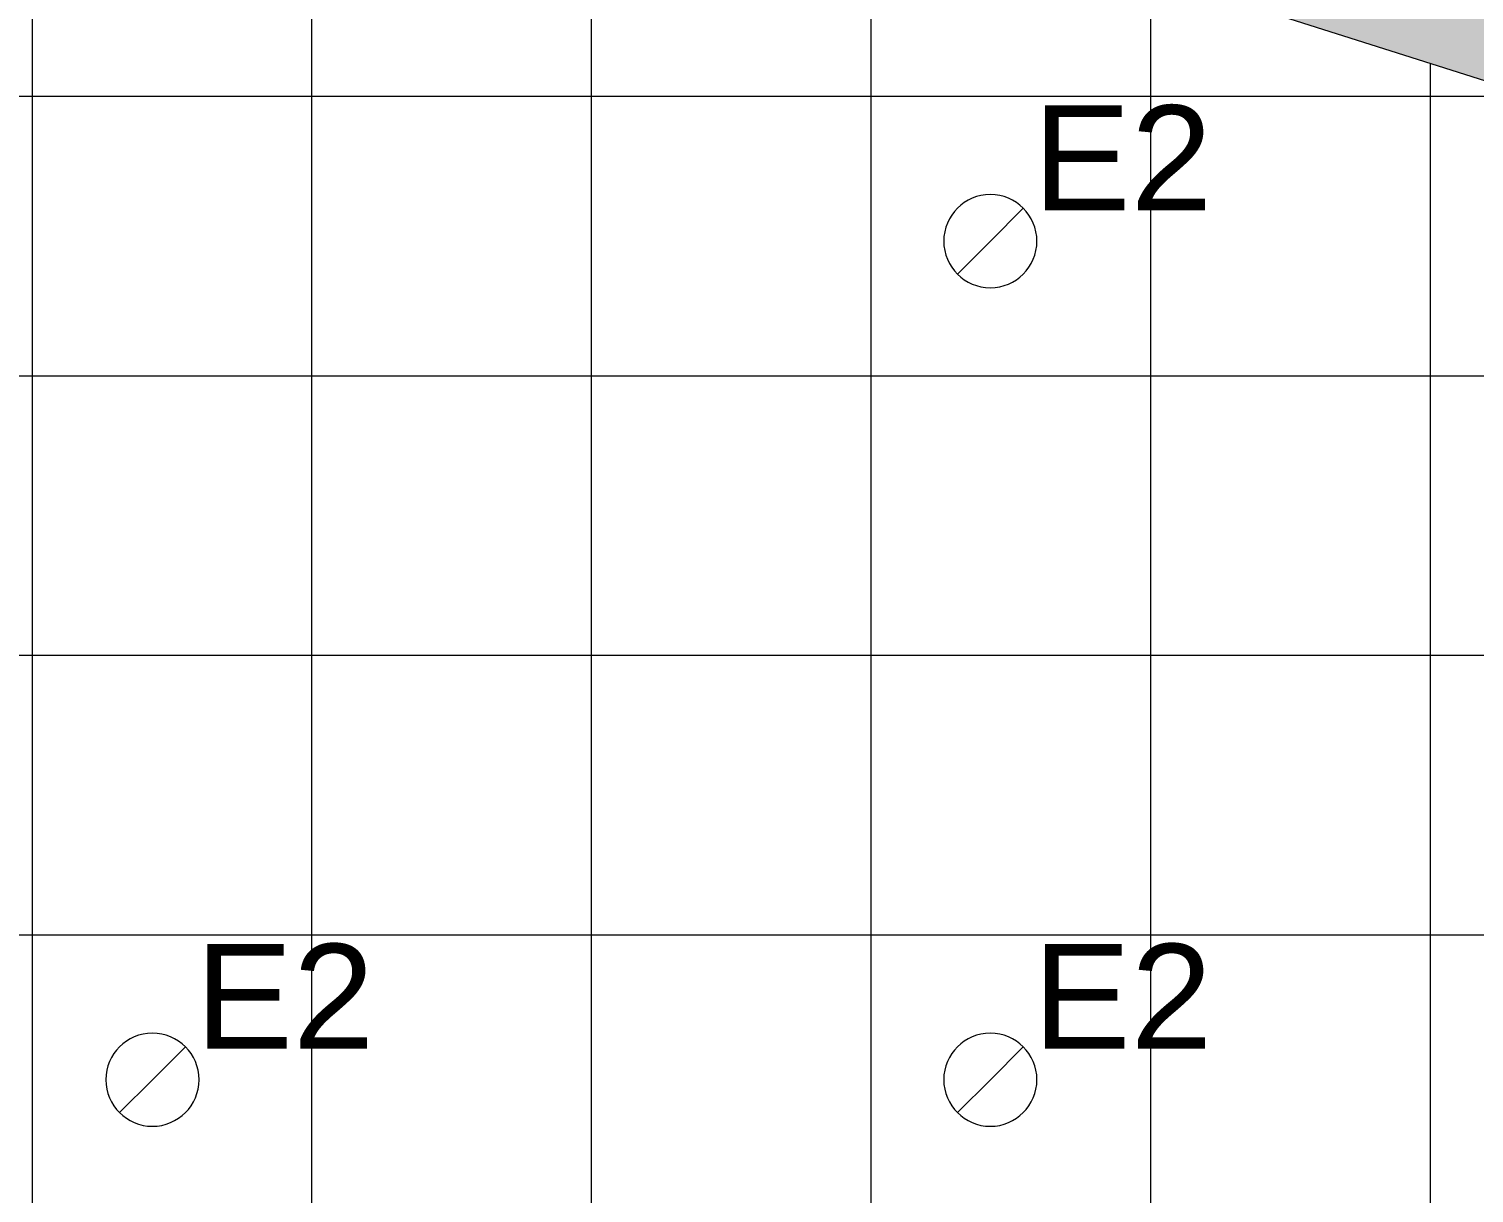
# Model space of a CAD drawing. Header units: inches. Extents: x 385 to 2249, y -1784 to -36.
# Drawn here: x 1075.5 to 1199.5, y -886.7 to -786.8 of the extents above; entities that cross this region are included whole.
import ezdxf

# ---------------------------------------------------------------- set-up
doc = ezdxf.new("R2010")
doc.units = ezdxf.units.IN
doc.header["$MEASUREMENT"] = 0
for name, color, linetype, lineweight in [('A-CLNG', 13, 'Continuous', 13), ('A-CLNG-PATT', 13, 'Continuous', 13), ('E-LITE-EQPM', 33, 'Continuous', 13), ('E-LITE-EQPM-IDEN', 33, 'Continuous', 9)]:
    doc.layers.add(name, color=color, linetype=linetype, lineweight=lineweight)
doc.styles.add('Arial', font='arial.ttf', dxfattribs={"height": 9})

# ---------------------------------------------------------------- blocks, each defined once
blk = doc.blocks.new('L-Recessed Circular - Downlight - 8_-5750343-Level 5 REFLECTED CEILING')
at = {"layer": 'E-LITE-EQPM', "lineweight": 9}
for q in [(2.83, 2.83), (-2.83, -2.83)]:
    blk.add_line((0, 0), q, dxfattribs=at)
for start, end in [(360, 180), (180, 360)]:
    blk.add_arc((0, 0), 4, start, end, dxfattribs=at)

msp = doc.modelspace()

# ---------------------------------------------------------------- hatches: boundary and pattern name
at = {"layer": 'A-CLNG-PATT'}
h = msp.add_hatch(dxfattribs=at)
h.set_pattern_fill('FP2_5', color=256, style=0, pattern_type=2)
h.set_pattern_definition([(0, (0, 0), (15.36, 3.84), [1.267, -10.253, 1.267, -10.253, -61.44]), (0, (0, 0), (15.36, 3.84), [-23.04, 1.267, -21.773, 1.267, -10.253, -26.88]), (0, (0, 0), (15.36, 3.84), [-57.6, 1.267, -6.413, 1.267, -17.933]), (120, (5.76, 1.92), (-11.0055376, 11.38215), [1.267, -10.253, 1.267, -10.253, -61.44]), (120, (5.76, 1.92), (-11.0055376, 11.38215), [-23.04, 1.267, -21.773, 1.267, -10.253, -26.88]), (120, (5.76, 1.92), (-11.0055376, 11.38215), [-57.6, 1.267, -6.413, 1.267, -17.933]), (240, (7.68, 9.6), (-4.3544624, -15.22215), [1.267, -10.253, 1.267, -10.253, -61.44]), (240, (7.68, 9.6), (-4.3544624, -15.22215), [-23.04, 1.267, -21.773, 1.267, -10.253, -26.88]), (240, (7.68, 9.6), (-4.3544624, -15.22215), [-57.6, 1.267, -6.413, 1.267, -17.933])])
h.paths.add_polyline_path([(986.14, -886.51), (988.95, -886.51), (988.95, -724.13), (972.3, -718.85), (972.3, -838.75), (971.3, -838.75), (971.3, -718.53), (966.47, -717), (966.47, -886.51)], flags=0)
h.paths.add_polyline_path([(1377.32, -847.35), (1384.92, -823.43), (1229.09, -773.99), (1229.4, -773.03), (1385.22, -822.47), (1386.37, -818.85), (1001.71, -696.8), (1000.56, -700.43), (1155.04, -749.44), (1156.18, -745.87), (1184.78, -754.95), (1175.75, -783.4), (1346.93, -837.71)], flags=0)
h.paths.add_polyline_path([(1147.15, -774.32), (1154.74, -750.4), (1000.25, -701.38), (992.66, -725.31), (1147.11, -774.31)], flags=0)
h = msp.add_hatch(dxfattribs=at)
h.set_pattern_fill('FP2_8', color=256, style=0, pattern_type=2)
h.set_pattern_definition([(0, (1171.772, -864.586), (0, -24), []), (270, (1171.772, -864.586), (-24, -1e-15), [])])
h.paths.add_polyline_path([(1130.02, -920.51), (1160.26, -920.51), (1160.26, -911.76), (1160.69, -911.76), (1160.69, -911.65), (1218.75, -911.65), (1218.75, -911.33), (1409.69, -911.33), (1409.69, -857.62), (1175.75, -783.4), (1175.71, -783.52), (1147.11, -774.45), (1147.11, -774.31), (988.95, -724.13), (988.99, -911.75), (1121.94, -911.76), (1121.94, -920.51)], flags=0)
h.paths.add_polyline_path([(1373.73, -881.01), (1372.7, -880.87), (1371.73, -880.47), (1370.9, -879.84), (1370.27, -879.01), (1369.87, -878.05), (1369.73, -877.01), (1369.87, -875.97), (1370.27, -875.01), (1370.9, -874.18), (1371.73, -873.55), (1372.77, -873.14), (1373.73, -873.01), (1374.77, -873.15), (1375.73, -873.55), (1376.56, -874.18), (1377.2, -875.01), (1377.6, -875.97), (1377.73, -877.01), (1377.6, -878.05), (1377.2, -879.01), (1376.56, -879.84), (1375.73, -880.47), (1374.77, -880.87)], flags=0)
h.paths.add_polyline_path([(1013.6, -881.01), (1012.56, -880.87), (1011.6, -880.47), (1010.77, -879.84), (1010.14, -879.01), (1009.74, -878.05), (1009.6, -877.01), (1009.74, -875.97), (1010.14, -875.01), (1010.77, -874.18), (1011.6, -873.55), (1012.56, -873.15), (1013.6, -873.01), (1014.63, -873.15), (1015.6, -873.55), (1016.43, -874.18), (1017.06, -875.01), (1017.46, -875.97), (1017.6, -877.01), (1017.46, -878.05), (1017.06, -879.01), (1016.43, -879.84), (1015.6, -880.47), (1014.63, -880.87), (1014.43, -880.9)], flags=0)
h.paths.add_polyline_path([(1158.01, -881.01), (1156.98, -880.87), (1156.01, -880.47), (1155.19, -879.84), (1154.55, -879.01), (1154.15, -878.05), (1154.01, -877.01), (1154.15, -875.97), (1154.55, -875.01), (1155.19, -874.18), (1156.01, -873.55), (1156.98, -873.15), (1158.01, -873.01), (1159.05, -873.15), (1160.01, -873.55), (1160.84, -874.18), (1161.48, -875.01), (1161.88, -875.97), (1162.01, -877.01), (1161.88, -878.05), (1161.48, -879.01), (1160.84, -879.84), (1160.01, -880.47), (1159.05, -880.87)], flags=0)
h.paths.add_polyline_path([(1229.26, -881.01), (1228.23, -880.87), (1227.26, -880.47), (1226.44, -879.84), (1225.8, -879.01), (1225.4, -878.05), (1225.26, -877.01), (1225.4, -875.97), (1225.8, -875.01), (1226.44, -874.18), (1227.26, -873.55), (1228.23, -873.15), (1229.26, -873.01), (1230.3, -873.15), (1231.26, -873.55), (1232.09, -874.18), (1232.73, -875.01), (1233.13, -875.97), (1233.26, -877.01), (1233.13, -878.05), (1232.73, -879.01), (1232.09, -879.84), (1231.26, -880.47), (1230.3, -880.87)], flags=0)
h.paths.add_polyline_path([(1086.09, -881.01), (1085.06, -880.87), (1084.09, -880.47), (1083.26, -879.84), (1082.63, -879.01), (1082.23, -878.05), (1082.09, -877.01), (1082.23, -875.97), (1082.63, -875.01), (1083.26, -874.18), (1084.09, -873.55), (1085.06, -873.15), (1086.09, -873.01), (1087.13, -873.15), (1088.09, -873.55), (1088.92, -874.18), (1089.56, -875.01), (1089.96, -875.97), (1090.09, -877.01), (1089.96, -878.05), (1089.56, -879.01), (1088.92, -879.84), (1088.09, -880.47), (1087.13, -880.87)], flags=0)
h.paths.add_polyline_path([(1301.61, -881.01), (1300.57, -880.87), (1299.61, -880.47), (1298.78, -879.84), (1298.14, -879.01), (1297.74, -878.05), (1297.61, -877.01), (1297.74, -875.97), (1298.14, -875.01), (1298.78, -874.18), (1299.61, -873.55), (1300.57, -873.15), (1301.61, -873.01), (1302.64, -873.15), (1303.61, -873.55), (1304.44, -874.18), (1305.07, -875.01), (1305.47, -875.97), (1305.61, -877.01), (1305.47, -878.05), (1305.07, -879.01), (1304.44, -879.84), (1303.61, -880.47), (1302.64, -880.87)], flags=0)
h.paths.add_polyline_path([(1301.61, -857.01), (1300.57, -856.87), (1299.61, -856.47), (1298.78, -855.84), (1298.14, -855.01), (1297.74, -854.05), (1297.61, -853.01), (1297.74, -851.97), (1298.14, -851.01), (1298.78, -850.18), (1299.61, -849.55), (1300.57, -849.15), (1301.61, -849.01), (1302.64, -849.15), (1303.61, -849.55), (1304.44, -850.18), (1305.07, -851.01), (1305.47, -851.97), (1305.61, -853.01), (1305.47, -854.05), (1305.07, -855.01), (1304.42, -855.85), (1303.61, -856.47), (1302.64, -856.87), (1301.83, -856.98)], flags=0)
h.paths.add_polyline_path([(1229.26, -833.01), (1228.23, -832.87), (1227.26, -832.47), (1226.44, -831.84), (1225.8, -831.01), (1225.4, -830.05), (1225.26, -829.01), (1225.4, -827.97), (1225.8, -827.01), (1226.44, -826.18), (1227.26, -825.55), (1228.23, -825.15), (1229.26, -825.01), (1230.3, -825.15), (1231.26, -825.55), (1232.09, -826.18), (1232.73, -827.01), (1233.13, -827.97), (1233.26, -829.01), (1233.13, -830.05), (1232.73, -831.01), (1232.09, -831.84), (1231.26, -832.47), (1230.3, -832.87), (1229.39, -832.99)], flags=0)
h.paths.add_polyline_path([(1158.01, -809.01), (1156.98, -808.87), (1156.01, -808.47), (1155.19, -807.84), (1154.55, -807.01), (1154.15, -806.05), (1154.01, -805.01), (1154.15, -803.97), (1154.55, -803.01), (1155.19, -802.18), (1156.01, -801.55), (1156.98, -801.15), (1158.01, -801.01), (1159.05, -801.15), (1160.13, -801.64), (1160.84, -802.18), (1161.48, -803.01), (1161.88, -803.97), (1162.01, -805.01), (1161.88, -806.05), (1161.48, -807.01), (1160.84, -807.84), (1160.01, -808.47), (1159.05, -808.87)], flags=0)
h.paths.add_polyline_path([(1086.09, -784.76), (1085.06, -784.62), (1084.09, -784.22), (1083.26, -783.59), (1082.63, -782.76), (1082.23, -781.8), (1082.09, -780.76), (1082.23, -779.72), (1082.63, -778.76), (1083.26, -777.93), (1084.09, -777.3), (1085.06, -776.9), (1086.09, -776.76), (1087.13, -776.9), (1088.09, -777.3), (1088.92, -777.93), (1089.56, -778.76), (1089.96, -779.72), (1090.09, -780.76), (1089.96, -781.8), (1089.56, -782.76), (1088.92, -783.59), (1088.09, -784.22), (1087.13, -784.62)], flags=0)
h.paths.add_polyline_path([(1013.39, -760.89), (1012.36, -760.76), (1011.39, -760.36), (1010.57, -759.72), (1009.93, -758.89), (1009.53, -757.93), (1009.39, -756.89), (1009.53, -755.86), (1009.93, -754.89), (1010.57, -754.06), (1011.39, -753.43), (1012.36, -753.03), (1013.39, -752.89), (1014.43, -753.03), (1015.39, -753.43), (1016.22, -754.06), (1016.86, -754.89), (1017.26, -755.86), (1017.39, -756.89), (1017.26, -757.93), (1016.86, -758.89), (1016.2, -759.74), (1015.39, -760.36), (1014.43, -760.76), (1013.6, -760.87)], flags=0)

# ---------------------------------------------------------------- linework, layer by layer
at = {"layer": 'A-CLNG'}
msp.add_line((1409.69, -857.62), (1175.75, -783.4), dxfattribs=at)
for centre, start, end in [((1158.01, -805.01), 0, 180), ((1158.01, -805.01), 180, 0), ((1086.09, -877.01), 0, 180), ((1158.01, -877.01), 0, 180), ((1086.09, -877.01), 180, 0), ((1158.01, -877.01), 180, 0)]:
    msp.add_arc(centre, 4, start, end, dxfattribs=at)

# ---------------------------------------------------------------- block references
at = {"layer": 'E-LITE-EQPM', "lineweight": 9}
for p in [(1158.01, -805.01), (1086.09, -877.01), (1158.01, -877.01)]:
    msp.add_blockref('L-Recessed Circular - Downlight - 8_-5750343-Level 5 REFLECTED CEILING', p, dxfattribs=at)

# ---------------------------------------------------------------- texts
at = {"layer": 'E-LITE-EQPM-IDEN', "char_height": 9, "width": 18.786, "attachment_point": 1, "style": 'Arial'}
for insert in [(1161.68, -793.35), (1089.76, -865.35), (1161.68, -865.35)]:
    msp.add_mtext('E2', dxfattribs=dict(at, insert=insert))

doc.saveas('drawing.dxf')
